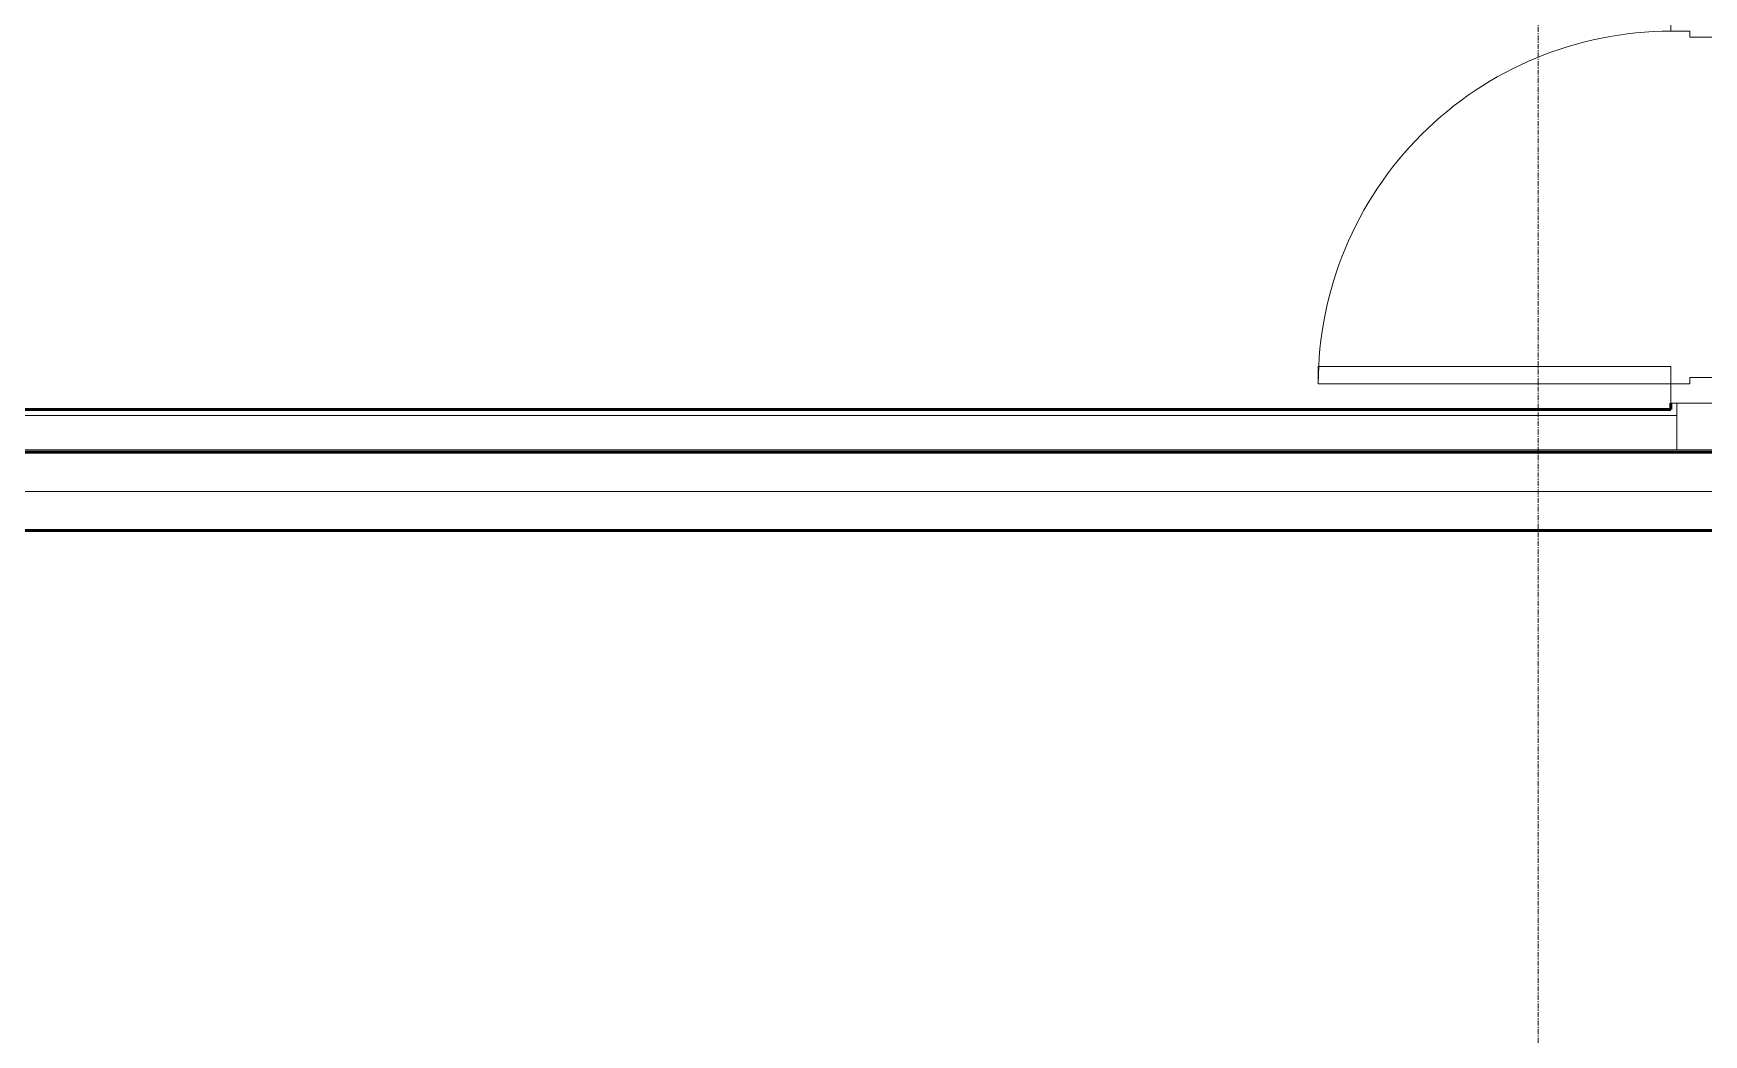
# Model space of a CAD drawing. Header units: inches. Extents: x -4235 to -464, y 9706 to 12425.
# Drawn here: x -3635 to -3464.4, y 11723.5 to 11825.8 of the extents above; entities that cross this region are included whole.
import ezdxf

# ---------------------------------------------------------------- set-up
doc = ezdxf.new("R2010")
doc.units = ezdxf.units.IN
doc.header["$MEASUREMENT"] = 0
doc.linetypes.add('Grid Line 1_2_', pattern=[0.875, 0.5, -0.125, 0.125, -0.125])
for name, color, linetype, lineweight in [('0-1', 7, 'Continuous', 5), ('0-3', 7, 'Continuous', 9), ('A-DOOR-1', 7, 'Continuous', 9), ('A-DOOR-2', 90, 'Continuous', 20), ('A-DOOR-FRAM-1', 90, 'Continuous', 20), ('A-FLOR-4', 192, 'Continuous', 9), ('A-WALL-1', 250, 'Continuous', 50), ('A-WALL-2', 50, 'Continuous', 13), ('A-WALL-3', 10, 'Continuous', 9), ('A-WALL-4', 254, 'Continuous', 9), ('I-WALL-1', 250, 'Continuous', 50), ('I-WALL-3', 254, 'Continuous', 9), ('S-GRID-1', 1, 'Grid Line 1_2_', 9)]:
    doc.layers.add(name, color=color, linetype=linetype, lineweight=lineweight)

# ---------------------------------------------------------------- blocks, each defined once
blk = doc.blocks.new('HOLLOW METAL - UNIT DOOR-2191977-BACKGROUND - 1ST FLOOR')
at = {"layer": 'A-DOOR-1'}
blk.add_arc((18, -4.125), 36, 180, 270, dxfattribs=at)
at = {"layer": 'A-DOOR-2'}
for p, q in [((16.25, -4.125), (18, -4.125)), ((16.25, -40.125), (16.25, -4.125)), ((18, -4.125), (18, -40.125)), ((18, -40.125), (16.25, -40.125))]:
    blk.add_line(p, q, dxfattribs=at)
at = {"layer": 'A-DOOR-FRAM-1'}
for p, q in [((-20, 3.875), (-18, 3.875)), ((-20, -4.125), (-20, 3.875)), ((-18, 3.875), (-18, 1.9375)), ((18, 3.875), (20, 3.875)), ((18, 1.9375), (18, 3.875)), ((20, 3.875), (20, -4.125)), ((-18, 1.9375), (-17.375, 1.9375)), ((-17.375, 1.9375), (-17.375, -2.1875)), ((17.375, 1.9375), (18, 1.9375)), ((17.375, -2.1875), (17.375, 1.9375)), ((-18, -2.1875), (-18, -4.125)), ((-17.375, -2.1875), (-18, -2.1875)), ((18, -2.1875), (17.375, -2.1875)), ((18, -4.125), (18, -2.1875)), ((-18, -4.125), (-20, -4.125)), ((20, -4.125), (18, -4.125))]:
    blk.add_line(p, q, dxfattribs=at)
blk = doc.blocks.new('CTR - 1st Phase - Common Walls_rvt-1-BACKGROUND - 1ST FLOOR')
at = {"layer": 'A-WALL-1'}
for p, q in [((-3467.77, 11787.36), (-3697.14, 11787.36)), ((-3742.95, 11782.99), (-3203.32, 11782.99))]:
    blk.add_line(p, q, dxfattribs=at)
at = {"layer": 'A-WALL-2'}
for p, q in [((-3467.15, 11787.99), (-3467.15, 11787.36)), ((-3742.95, 11786.74), (-3467.15, 11786.74)), ((-3467.15, 11786.74), (-3467.15, 11787.36)), ((-3467.15, 11783.24), (-3467.15, 11786.74)), ((-3742.95, 11783.24), (-3467.15, 11783.24)), ((-3461.65, 11783.24), (-3467.15, 11783.24)), ((-3467.15, 11783.24), (-3461.65, 11783.24))]:
    blk.add_line(p, q, dxfattribs=at)
at = {"layer": 'A-WALL-3'}
blk.add_line((-3742.95, 11782.99), (-3203.32, 11782.99), dxfattribs=at)
at = {"layer": 'A-WALL-4'}
blk.add_line((-3467.77, 11787.36), (-3681.89, 11787.36), dxfattribs=at)
at = {"layer": 'I-WALL-1'}
blk.add_line((-3467.77, 11787.99), (-3467.77, 11787.36), dxfattribs=at)
at = {"layer": 'I-WALL-3'}
blk.add_line((-3467.77, 11787.99), (-3467.77, 11787.36), dxfattribs=at)
at = {"layer": '0-3', "rotation": 270}
blk.add_blockref('HOLLOW METAL - UNIT DOOR-2191977-BACKGROUND - 1ST FLOOR', (-3463.65, 11807.99), dxfattribs=at)
blk = doc.blocks.new('CTR - 1st Phase -Stairs _ Elevators_rvt-1-BACKGROUND - 1ST FLOOR')
at = {"layer": 'A-WALL-1'}
for p, q in [((-3203.32, 11782.99), (-3747.32, 11782.99)), ((-3747.32, 11774.99), (-3211.32, 11774.99))]:
    blk.add_line(p, q, dxfattribs=at)
at = {"layer": 'A-WALL-4'}
blk.add_line((-3724.72, 11774.99), (-3211.32, 11774.99), dxfattribs=at)

msp = doc.modelspace()

# ---------------------------------------------------------------- linework, layer by layer
at = {"layer": 'A-FLOR-4'}
msp.add_line((-3751.52, 11778.99), (-3211.32, 11778.99), dxfattribs=at)
at = {"layer": 'S-GRID-1'}
msp.add_line((-3481.32, 9836.18), (-3481.32, 12375.68), dxfattribs=at)

# ---------------------------------------------------------------- block references
at = {"layer": '0-1'}
for name in ['CTR - 1st Phase -Stairs _ Elevators_rvt-1-BACKGROUND - 1ST FLOOR', 'CTR - 1st Phase - Common Walls_rvt-1-BACKGROUND - 1ST FLOOR']:
    msp.add_blockref(name, (0, 0), dxfattribs=at)

doc.saveas('drawing.dxf')
